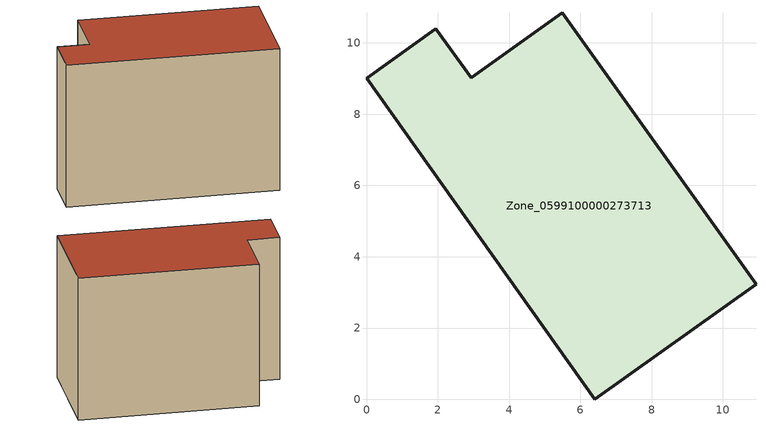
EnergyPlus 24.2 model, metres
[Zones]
Zone_0599100000273713
 floor ground (C_G): 6.41,0 0,9.01 1.95,10.4 2.94,9.02 5.5,10.85 10.93,3.23 z0
 wall outside (C_F): 6.41,0 10.93,3.23 5.5,10.85 2.94,9.02 1.95,10.4 0,9.01 6.41,0 z0:7.83
 roof outside (C_R): 0,9.01 6.41,0 10.93,3.23 5.5,10.85 2.94,9.02 1.95,10.4 z7.83
[BUILDING]
Pand.0599100000273713: North Axis=0; Terrain=City; Loads Convergence Tolerance Value=0.04; Temperature Convergence Tolerance Value=0.4; Solar Distribution=FullExterior; Maximum Number of Warmup Days=25; Minimum Number of Warmup Days=1
[Site:Location]
Rotterdam.The.Hague.AP_ZH_NLD Design_Conditions: Latitude=51.96; Longitude=4.45; Time Zone=1; Elevation=-4.5
[SITE:GROUNDTEMPERATURE:BUILDINGSURFACE]
18, 18, 18, 18, 18, 18, 18, 18, 18, 18, 18, 18
[MATERIAL] Thermal Absorptance=0.9; Solar Absorptance=0.7; Visible Absorptance=0.7
Name | Roughness | Thickness | Conductivity | Density | Specific Heat
G.TI.1975-1991 | MediumSmooth | 0.15 | 0.288461 | 540 | 1210
F.TI.1975-1991 | Rough | 0.3 | 0.230769 | 1920 | 840
R.TI.1975-1991 | MediumRough | 0.2 | 0.153846 | 1500 | 1000
[CONSTRUCTION]
C_G: G.TI.1975-1991
C_F: F.TI.1975-1991
C_R: R.TI.1975-1991
[ZONE]
Zone_0599100000273713: Type=1; Multiplier=1; Ceiling Height=Autocalculate; Volume=Autocalculate; Floor Area=autocalculate; Part of Total Floor Area=Yes
[ZONEINFILTRATION:DESIGNFLOWRATE]
Infil_Zone_0599100000273713: Zone or ZoneList or Space or SpaceList=Zone_0599100000273713; Schedule=AlwaysOn; Design Flow Rate Calculation Method=Flow/Area; Flow Rate per Floor Area=0.003; Constant Term Coefficient=1; Temperature Term Coefficient=0; Velocity Term Coefficient=0; Velocity Squared Term Coefficient=0
[HVACTEMPLATE:ZONE:IDEALLOADSAIRSYSTEM]
Zone_0599100000273713: Maximum Heating Supply Air Temperature=50; Minimum Cooling Supply Air Temperature=13; Maximum Heating Supply Air Humidity Ratio=0.0156; Minimum Cooling Supply Air Humidity Ratio=0.0077; Heating Limit=NoLimit; Cooling Limit=NoLimit; Dehumidification Control Type=ConstantSensibleHeatRatio; Cooling Sensible Heat Ratio=0.7; Dehumidification Setpoint=60; Humidification Control Type=None; Humidification Setpoint=30; Outdoor Air Method=None; Outdoor Air Flow Rate per Person=0.00944; Outdoor Air Flow Rate per Zone Floor Area=0; Outdoor Air Flow Rate per Zone=0; Demand Controlled Ventilation Type=None; Outdoor Air Economizer Type=NoEconomizer; Heat Recovery Type=None; Sensible Heat Recovery Effectiveness=0.7; Latent Heat Recovery Effectiveness=0.65
[ZONECONTROL:THERMOSTAT]
ThermostatControl_Zone_0599100000273713: Zone or ZoneList=Zone_0599100000273713; Control Type Schedule=DualSetpointControlType; Control 1=Thermostat_Zone_0599100000273713; Temperature Difference Between Cutout And Setpoint=0
[THERMOSTATSETPOINT:DUALSETPOINT]
Thermostat_Zone_0599100000273713: Heating Setpoint Temperature Schedule=HeatingSetpoint_Zone_0599100000273713; Cooling Setpoint Temperature Schedule=CoolingSetpoint_Zone_0599100000273713
[SCHEDULE:COMPACT]
HeatingSetpoint_Zone_0599100000273713: Through: 12/31, For: AllDays, Until: 24:00, 21
CoolingSetpoint_Zone_0599100000273713: Through: 12/31, For: AllDays, Until: 24:00, 24
DualSetpointControlType: Through: 12/31, For: AllDays, Until: 24:00, 4
AlwaysOn: Through: 12/31, For: AllDays, Until: 24:00, 1
